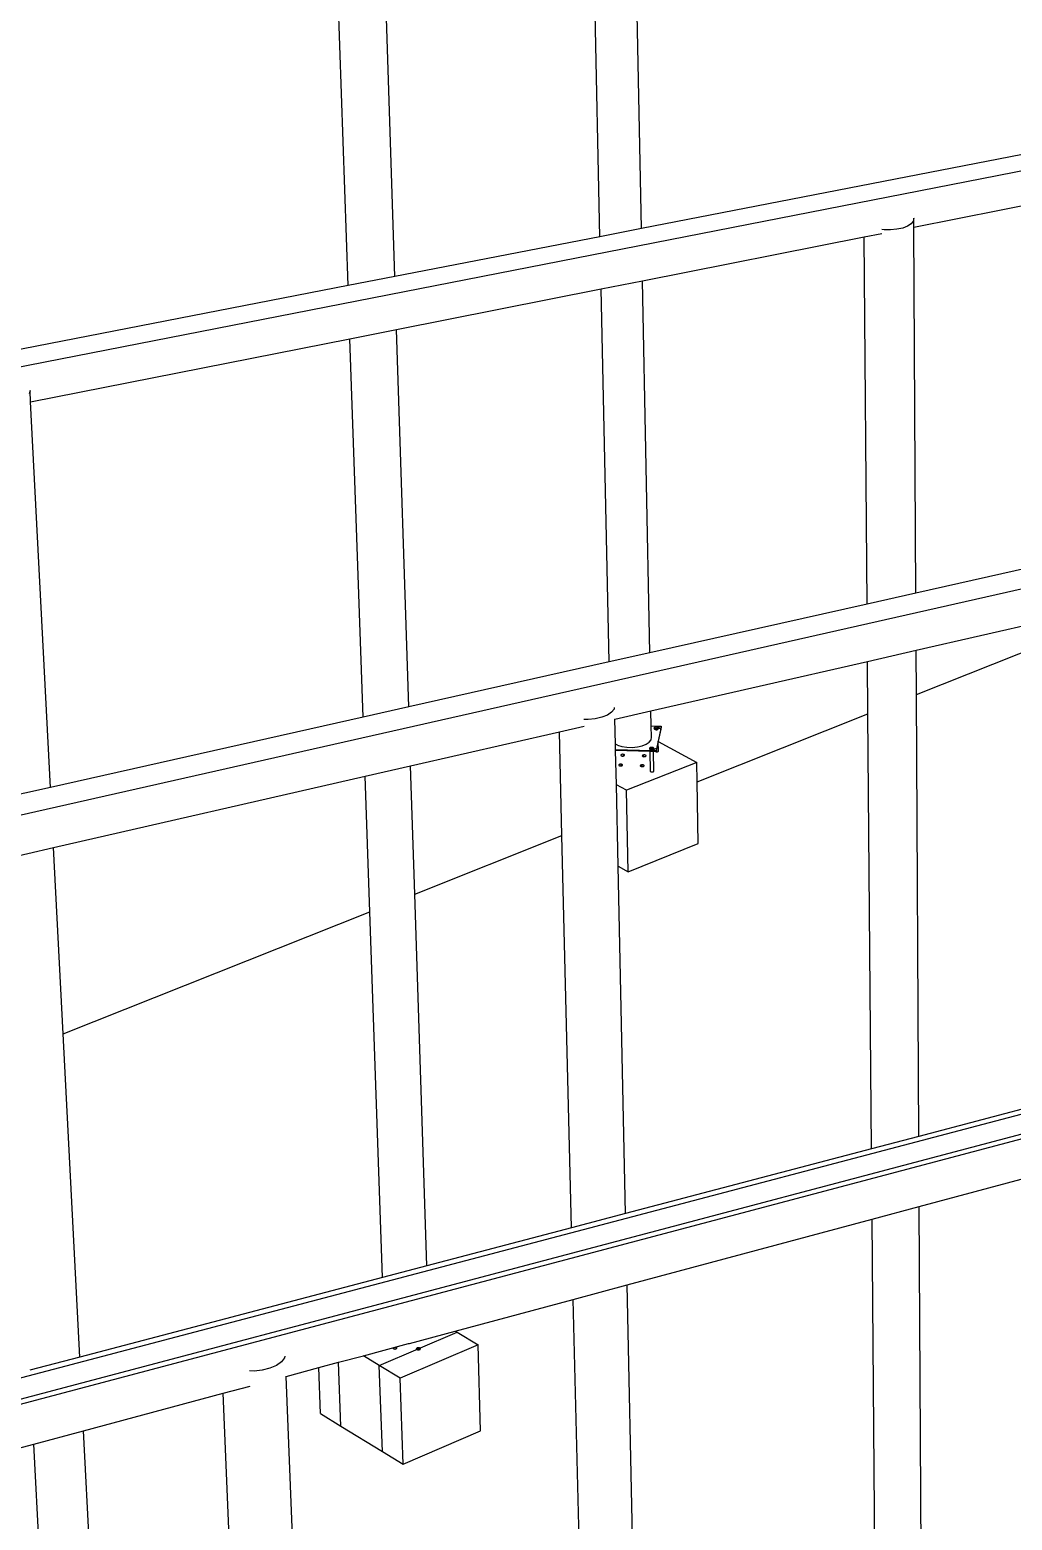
# Model space of a CAD drawing. Header units: inches. Extents: x -1339 to 1886, y -1058 to 789.
# Drawn here: x -289.6 to -3.5, y 100.8 to 534.7 of the extents above; entities that cross this region are included whole.
import ezdxf

# ---------------------------------------------------------------- set-up
doc = ezdxf.new("R2010")
doc.units = ezdxf.units.IN
doc.header["$MEASUREMENT"] = 0

msp = doc.modelspace()

# ---------------------------------------------------------------- linework, layer by layer
for p, q in [((915.18, 672.58), (-1068.49, 284.88)), ((1081.96, 616.43), (-913.68, 165.66)), ((1417.79, 592.48), (-732.59, 26.19)), ((-726.13, 21.22), (1424.03, 590.49)), ((1425.68, 589.96), (-724.43, 19.91)), ((-123.54, 474.48), (-125.5, 564.56)), ((-111.45, 476.83), (-113.21, 566.68)), ((-196.87, 460.24), (-200.05, 551.71)), ((-183.29, 462.88), (-186.24, 554.09)), ((27.21, 503.77), (-111.45, 476.83)), ((-32.16, 477.28), (27.14, 489.02)), ((-33.94, 477.52), (-35.36, 476.99)), ((-32.89, 478.2), (-33.94, 477.52)), ((-32.29, 478.96), (-32.89, 478.2)), ((-32.18, 479.75), (-32.29, 478.96)), ((-32.27, 479.94), (-32.18, 479.75)), ((-32.16, 477.28), (-32.18, 479.75)), ((-123.54, 474.48), (-183.29, 462.88)), ((-111.45, 476.83), (-123.54, 474.48)), ((-111.15, 461.64), (-46.62, 474.42)), ((-46.62, 474.42), (-41.41, 475.45)), ((-45.74, 367.51), (-46.62, 474.42)), ((-40.81, 476.5), (-41.42, 476.58)), ((-38.92, 476.46), (-40.81, 476.5)), ((-37.06, 476.63), (-38.92, 476.46)), ((-35.36, 476.99), (-37.06, 476.63)), ((-31.56, 370.69), (-32.16, 477.28)), ((-196.87, 460.24), (-328.72, 434.63)), ((-183.29, 462.88), (-196.87, 460.24)), ((-123.21, 459.25), (-111.15, 461.64)), ((-109.03, 353.31), (-111.15, 461.64)), ((-182.79, 447.46), (-123.21, 459.25)), ((-120.85, 350.65), (-123.21, 459.25)), ((-196.34, 444.78), (-182.79, 447.46)), ((-179.24, 337.55), (-182.79, 447.46)), ((-289.35, 426.36), (-196.34, 444.78)), ((-192.51, 334.57), (-196.34, 444.78)), ((-289.58, 429.79), (-289.51, 429.58)), ((-289.51, 429.58), (-289.76, 428.7)), ((-289.35, 426.36), (-289.51, 429.58)), ((-283.58, 314.13), (-289.35, 426.36)), ((26.63, 383.76), (-31.56, 370.69)), ((-31.56, 370.69), (-45.74, 367.51)), ((-45.74, 367.51), (-109.03, 353.31)), ((-31.46, 354.04), (26.56, 367.3)), ((-31.39, 341.18), (26.54, 364.21)), ((-109.03, 353.31), (-120.85, 350.65)), ((-45.6, 350.8), (-31.46, 354.04)), ((-31.39, 341.18), (-31.46, 354.04)), ((-120.85, 350.65), (-179.24, 337.55)), ((-108.69, 336.38), (-45.6, 350.8)), ((-45.48, 335.58), (-45.6, 350.8)), ((-30.66, 212.53), (-31.39, 341.18)), ((-192.51, 334.57), (-283.58, 314.13)), ((-179.24, 337.55), (-192.51, 334.57)), ((-122.99, 334.55), (-124.91, 334.11)), ((-121.37, 335.2), (-122.99, 334.55)), ((-120.15, 336.02), (-121.37, 335.2)), ((-119.44, 336.94), (-120.15, 336.02)), ((-119.36, 337.39), (-119.44, 336.94)), ((-119.18, 333.98), (-108.69, 336.38)), ((-108.61, 332.02), (-108.69, 336.38)), ((-95.25, 315.79), (-45.48, 335.58)), ((-44.44, 208.91), (-45.48, 335.58)), ((-178.68, 320.38), (-135.34, 330.29)), ((-135.34, 330.29), (-128.15, 331.93)), ((-134.61, 300.14), (-135.34, 330.29)), ((-127.01, 333.91), (-128.19, 333.94)), ((-124.91, 334.11), (-127.01, 333.91)), ((-119.28, 333.96), (-119.18, 333.98)), ((-119.02, 326.74), (-119.18, 333.98)), ((-108.61, 332.02), (-107.11, 331.97)), ((-108.54, 328.71), (-108.61, 332.02)), ((-107.7, 331.2), (-107.72, 331.16)), ((-107.71, 331.49), (-107.68, 331.55)), ((-107.7, 331.43), (-107.71, 331.49)), ((-107.7, 331.2), (-107.71, 331.49)), ((-107.66, 331.37), (-107.7, 331.43)), ((-107.7, 331.21), (-107.7, 331.2)), ((-107.7, 331.16), (-107.7, 331.2)), ((-107.7, 331.16), (-107.7, 331.17)), ((-107.7, 331.1), (-107.7, 331.16)), ((-107.66, 331.04), (-107.7, 331.1)), ((-107.68, 331.55), (-107.61, 331.61)), ((-107.59, 331.31), (-107.66, 331.37)), ((-107.62, 331.29), (-107.66, 331.25)), ((-107.66, 331.23), (-107.61, 331.28)), ((-107.58, 330.98), (-107.66, 331.04)), ((-107.58, 331.31), (-107.62, 331.29)), ((-107.61, 331.61), (-107.52, 331.66)), ((-107.61, 331.28), (-107.56, 331.3)), ((-107.58, 331.31), (-107.59, 331.31)), ((-107.56, 331.3), (-107.58, 331.31)), ((-107.48, 330.94), (-107.58, 330.98)), ((-107.49, 331.27), (-107.56, 331.3)), ((-107.52, 331.66), (-107.4, 331.69)), ((-107.36, 331.24), (-107.49, 331.27)), ((-107.36, 330.91), (-107.48, 330.94)), ((-107.4, 331.69), (-107.27, 331.72)), ((-107.23, 331.23), (-107.36, 331.24)), ((-107.22, 330.9), (-107.36, 330.91)), ((-107.27, 331.72), (-107.13, 331.72)), ((-107.09, 331.24), (-107.23, 331.23)), ((-107.08, 330.91), (-107.22, 330.9)), ((-107.22, 330.89), (-107.08, 330.9)), ((-106.76, 331.31), (-107.17, 331.15)), ((-107.13, 331.72), (-107.03, 331.71)), ((-107.11, 331.97), (-107.09, 331.81)), ((-107.11, 331.97), (-105.72, 331.93)), ((-107.09, 331.81), (-107.03, 331.71)), ((-106.95, 331.26), (-107.09, 331.24)), ((-106.95, 330.93), (-107.08, 330.91)), ((-107.08, 330.9), (-106.94, 330.92)), ((-105.85, 331.29), (-107.04, 325.33)), ((-107.03, 331.71), (-106.99, 331.71)), ((-106.99, 331.71), (-106.87, 331.68)), ((-106.84, 331.29), (-106.95, 331.26)), ((-106.83, 330.96), (-106.95, 330.93)), ((-106.94, 330.92), (-106.82, 330.96)), ((-106.87, 331.68), (-106.77, 331.64)), ((-106.79, 331.32), (-106.84, 331.29)), ((-106.74, 331.01), (-106.83, 330.96)), ((-106.82, 330.96), (-106.72, 331)), ((-106.79, 331.32), (-106.76, 331.31)), ((-106.77, 331.32), (-106.79, 331.32)), ((-106.77, 331.64), (-106.69, 331.58)), ((-106.74, 331.34), (-106.77, 331.32)), ((-106.75, 331.31), (-106.77, 331.32)), ((-106.76, 331.31), (-106.74, 331.29)), ((-106.75, 331.31), (-106.76, 331.31)), ((-106.74, 331.31), (-106.75, 331.31)), ((-106.68, 331.4), (-106.74, 331.34)), ((-106.74, 331.01), (-106.67, 331.07)), ((-106.72, 331), (-106.65, 331.06)), ((-106.69, 331.58), (-106.65, 331.52)), ((-106.68, 331.57), (-105.74, 331.94)), ((-106.65, 331.45), (-106.68, 331.4)), ((-106.67, 331.26), (-106.67, 331.26)), ((-106.64, 331.22), (-106.67, 331.26)), ((-106.67, 331.24), (-106.65, 331.19)), ((-106.64, 331.13), (-106.67, 331.07)), ((-106.65, 331.52), (-106.65, 331.46)), ((-106.65, 331.46), (-106.65, 331.45)), ((-106.65, 331.45), (-106.65, 331.46)), ((-106.65, 331.45), (-106.65, 331.45)), ((-106.65, 331.45), (-106.52, 331.4)), ((-106.64, 331.22), (-106.65, 331.45)), ((-106.65, 331.19), (-106.64, 331.13)), ((-106.65, 331.06), (-106.62, 331.13)), ((-106.63, 331.2), (-106.64, 331.22)), ((-106.64, 331.13), (-106.64, 331.22)), ((-106.62, 331.13), (-106.63, 331.2)), ((-105.85, 331.13), (-106.55, 327.58)), ((-106.52, 331.4), (-106.2, 331.33)), ((-106.2, 331.33), (-105.85, 331.29)), ((-105.72, 331.93), (-105.85, 331.29)), ((-105.72, 331.77), (-105.85, 331.13)), ((-105.85, 331.13), (-105.85, 331.29)), ((-105.72, 331.77), (-105.72, 331.93)), ((-118.99, 325.04), (-119.02, 326.74)), ((-118.43, 326.43), (-119.02, 326.74)), ((-118.43, 326.43), (-117.16, 326.04)), ((-117.16, 326.04), (-115.7, 325.82)), ((-115.7, 325.82), (-114.16, 325.79)), ((-114.16, 325.79), (-112.64, 325.93)), ((-112.64, 325.93), (-111.24, 326.26)), ((-111.24, 326.26), (-110.06, 326.73)), ((-110.06, 326.73), (-109.18, 327.33)), ((-109.18, 327.33), (-108.67, 328)), ((-109.03, 325.63), (-109, 325.69)), ((-109.02, 325.3), (-109.03, 325.63)), ((-109.02, 325.56), (-109.03, 325.63)), ((-108.98, 325.5), (-109.02, 325.56)), ((-109, 325.69), (-108.93, 325.75)), ((-108.91, 325.45), (-108.98, 325.5)), ((-108.93, 325.75), (-108.84, 325.8)), ((-108.84, 325.8), (-108.72, 325.83)), ((-108.72, 325.83), (-108.58, 325.85)), ((-108.67, 328), (-108.54, 328.71)), ((-108.58, 325.85), (-108.44, 325.86)), ((-108.44, 325.86), (-108.31, 325.85)), ((-108.31, 325.85), (-108.18, 325.82)), ((-108.18, 325.82), (-108.08, 325.77)), ((-108.08, 325.46), (-108.1, 325.45)), ((-108.06, 325.45), (-108.09, 325.46)), ((-108.08, 325.77), (-108.01, 325.72)), ((-108.06, 325.48), (-108.08, 325.46)), ((-108.07, 325.46), (-108.08, 325.46)), ((-107.99, 325.53), (-108.06, 325.48)), ((-108.01, 325.72), (-107.97, 325.66)), ((-107.96, 325.6), (-107.99, 325.53)), ((-107.97, 325.66), (-107.96, 325.6)), ((-107.96, 325.35), (-107.96, 325.6)), ((-106.57, 327.48), (-107.04, 325.17)), ((-106.55, 327.58), (-106.57, 327.48)), ((-106.57, 327.48), (-106.55, 327.46)), ((-106.55, 327.46), (-106.55, 327.58)), ((-106.55, 327.46), (-95.35, 321.42)), ((-106.5, 324.74), (-106.55, 327.46)), ((-108.56, 324.73), (-118.99, 325.04)), ((-118.98, 324.88), (-118.99, 325.04)), ((-109.03, 324.58), (-118.98, 324.88)), ((-118.77, 314.89), (-118.98, 324.88)), ((-117.42, 323.59), (-117.45, 323.53)), ((-117.45, 323.53), (-117.45, 323.46)), ((-117.45, 323.46), (-117.41, 323.4)), ((-117.35, 323.65), (-117.42, 323.59)), ((-117.41, 323.4), (-117.33, 323.35)), ((-117.26, 323.7), (-117.35, 323.65)), ((-117.33, 323.35), (-117.22, 323.3)), ((-117.13, 323.74), (-117.26, 323.7)), ((-117.22, 323.3), (-117.1, 323.27)), ((-117, 323.76), (-117.13, 323.74)), ((-117.1, 323.27), (-116.96, 323.26)), ((-116.85, 323.77), (-117, 323.76)), ((-116.96, 323.26), (-116.81, 323.26)), ((-116.9, 323.51), (-116.55, 323.32)), ((-116.71, 323.75), (-116.85, 323.77)), ((-116.81, 323.26), (-116.67, 323.28)), ((-116.58, 323.72), (-116.71, 323.75)), ((-116.67, 323.28), (-116.55, 323.32)), ((-116.48, 323.68), (-116.58, 323.72)), ((-116.55, 323.32), (-116.45, 323.37)), ((-116.4, 323.63), (-116.48, 323.68)), ((-116.45, 323.37), (-116.39, 323.43)), ((-116.36, 323.56), (-116.4, 323.63)), ((-116.39, 323.43), (-116.35, 323.5)), ((-116.35, 323.5), (-116.36, 323.56)), ((-95.35, 321.42), (-115.84, 313.3)), ((-111.18, 323.41), (-111.22, 323.34)), ((-111.22, 323.34), (-111.21, 323.28)), ((-111.21, 323.28), (-111.17, 323.21)), ((-111.12, 323.47), (-111.18, 323.41)), ((-111.17, 323.21), (-111.09, 323.16)), ((-111.02, 323.52), (-111.12, 323.47)), ((-111.09, 323.16), (-110.67, 323.33)), ((-111.09, 323.16), (-110.99, 323.11)), ((-110.9, 323.55), (-111.02, 323.52)), ((-110.99, 323.11), (-110.86, 323.09)), ((-110.76, 323.58), (-110.9, 323.55)), ((-110.86, 323.09), (-110.72, 323.07)), ((-110.62, 323.58), (-110.76, 323.58)), ((-110.72, 323.07), (-110.57, 323.08)), ((-110.48, 323.57), (-110.62, 323.58)), ((-110.57, 323.08), (-110.44, 323.1)), ((-110.35, 323.54), (-110.48, 323.57)), ((-110.44, 323.1), (-110.31, 323.14)), ((-110.24, 323.49), (-110.35, 323.54)), ((-110.31, 323.14), (-110.22, 323.19)), ((-110.17, 323.44), (-110.24, 323.49)), ((-110.22, 323.19), (-110.15, 323.24)), ((-110.12, 323.38), (-110.17, 323.44)), ((-110.15, 323.24), (-110.12, 323.31)), ((-110.12, 323.31), (-110.12, 323.38)), ((-109.05, 325.31), (-109.04, 325.24)), ((-109.01, 325.36), (-109.04, 325.3)), ((-109.04, 325.24), (-109, 325.18)), ((-108.55, 324.57), (-109.03, 324.58)), ((-109.03, 324.58), (-108.92, 318.9)), ((-109.02, 325.3), (-108.99, 325.36)), ((-109.01, 325.23), (-109.02, 325.3)), ((-108.98, 325.39), (-109.01, 325.36)), ((-108.97, 325.17), (-109.01, 325.23)), ((-109, 325.18), (-108.92, 325.12)), ((-108.99, 325.36), (-108.98, 325.37)), ((-108.97, 325.17), (-108.9, 325.12)), ((-108.92, 325.12), (-108.82, 325.08)), ((-108.8, 325.41), (-108.91, 325.45)), ((-108.9, 325.12), (-108.8, 325.08)), ((-108.82, 325.08), (-108.69, 325.05)), ((-108.68, 325.38), (-108.8, 325.41)), ((-108.8, 325.08), (-108.67, 325.05)), ((-108.69, 325.05), (-108.55, 325.03)), ((-108.54, 325.37), (-108.68, 325.38)), ((-108.67, 325.05), (-108.54, 325.04)), ((-108.48, 324.89), (-108.56, 324.73)), ((-108.55, 324.57), (-108.56, 324.73)), ((-107.17, 324.69), (-108.56, 324.73)), ((-108.55, 325.03), (-108.54, 325.04)), ((-107.93, 324.55), (-108.55, 324.57)), ((-108.4, 325.37), (-108.54, 325.37)), ((-108.54, 325.04), (-108.4, 325.04)), ((-108.54, 325.03), (-108.39, 325.03)), ((-108.31, 325.04), (-108.48, 324.89)), ((-108.27, 325.39), (-108.4, 325.37)), ((-108.28, 325.06), (-108.4, 325.04)), ((-108.39, 325.03), (-108.26, 325.05)), ((-108.28, 325.06), (-108.31, 325.04)), ((-108.28, 325.06), (-108.26, 325.06)), ((-108.15, 325.43), (-108.27, 325.39)), ((-108.26, 325.06), (-108.14, 325.1)), ((-108.26, 325.05), (-108.13, 325.09)), ((-108.1, 325.45), (-108.15, 325.43)), ((-108.08, 325.44), (-108.15, 325.41)), ((-107.96, 325.26), (-108.15, 325.26)), ((-108.06, 325.17), (-108.15, 325.13)), ((-108.05, 325.14), (-108.14, 325.1)), ((-108.13, 325.09), (-108.03, 325.14)), ((-108.1, 325.45), (-108.08, 325.44)), ((-108.07, 325.45), (-108.08, 325.44)), ((-108.08, 325.44), (-108, 325.39)), ((-107.99, 325.4), (-108.07, 325.46)), ((-108.06, 325.45), (-108.07, 325.45)), ((-107.99, 325.4), (-108.06, 325.45)), ((-108, 325.19), (-108.06, 325.17)), ((-108.05, 325.14), (-108, 325.19)), ((-108.04, 325.16), (-108.05, 325.17)), ((-108.05, 325.14), (-108.04, 325.15)), ((-108.04, 325.15), (-108, 325.19)), ((-108.03, 325.16), (-108.04, 325.16)), ((-108.02, 325.15), (-108.03, 325.16)), ((-108.03, 325.14), (-108.02, 325.15)), ((-108.02, 325.15), (-107.97, 325.2)), ((-107.17, 324.69), (-108.02, 325.15)), ((-108, 325.39), (-107.96, 325.33)), ((-107.75, 325.26), (-108, 325.19)), ((-108, 325.19), (-107.97, 325.21)), ((-107.98, 325.2), (-108, 325.19)), ((-108, 325.19), (-108, 325.19)), ((-107.99, 325.4), (-107.96, 325.35)), ((-107.98, 325.39), (-107.99, 325.4)), ((-107.94, 325.33), (-107.98, 325.39)), ((-107.96, 325.26), (-107.98, 325.2)), ((-107.97, 325.21), (-107.94, 325.27)), ((-107.97, 325.2), (-107.94, 325.26)), ((-107.95, 325.34), (-107.96, 325.35)), ((-107.95, 325.27), (-107.96, 325.35)), ((-107.96, 325.33), (-107.95, 325.27)), ((-107.95, 325.27), (-107.96, 325.26)), ((-107.94, 325.27), (-107.95, 325.34)), ((-107.93, 325.26), (-107.94, 325.33)), ((-107.94, 325.26), (-107.93, 325.26)), ((-107.94, 325.26), (-107.94, 325.26)), ((-107.82, 318.87), (-107.93, 324.55)), ((-107.31, 324.53), (-107.93, 324.55)), ((-107.4, 325.32), (-107.75, 325.26)), ((-107.04, 325.33), (-107.4, 325.32)), ((-107.31, 324.53), (-107.24, 324.51)), ((-107.16, 324.53), (-107.31, 324.53)), ((-107.24, 324.51), (-107.1, 324.5)), ((-107.04, 325.33), (-107.17, 324.69)), ((-107.16, 324.53), (-107.17, 324.69)), ((-107.07, 325.01), (-107.16, 324.53)), ((-107.1, 324.5), (-106.95, 324.51)), ((-107.04, 325.17), (-107.07, 325.01)), ((-107, 325.01), (-107.07, 325.01)), ((-107.04, 325.17), (-107.04, 325.33)), ((-106.96, 325), (-107, 325.01)), ((-106.95, 324.51), (-106.82, 324.53)), ((-106.82, 324.53), (-106.7, 324.56)), ((-106.7, 324.56), (-106.6, 324.61)), ((-106.55, 324.87), (-106.6, 324.91)), ((-106.6, 324.61), (-106.53, 324.67)), ((-106.5, 324.8), (-106.55, 324.87)), ((-106.53, 324.67), (-106.5, 324.74)), ((-106.5, 324.74), (-106.5, 324.8)), ((-95.25, 315.79), (-95.35, 321.42)), ((-282.68, 296.61), (-191.91, 317.36)), ((-191.91, 317.36), (-178.68, 320.38)), ((-190.54, 277.9), (-191.91, 317.36)), ((-177.48, 283.09), (-178.68, 320.38)), ((-118.01, 320.71), (-118.04, 320.65)), ((-118.04, 320.65), (-118.04, 320.58)), ((-118.04, 320.58), (-118, 320.52)), ((-117.94, 320.77), (-118.01, 320.71)), ((-118, 320.52), (-117.92, 320.46)), ((-117.85, 320.82), (-117.94, 320.77)), ((-117.92, 320.46), (-117.81, 320.42)), ((-117.72, 320.86), (-117.85, 320.82)), ((-117.81, 320.42), (-117.69, 320.39)), ((-117.59, 320.88), (-117.72, 320.86)), ((-117.69, 320.39), (-117.55, 320.38)), ((-117.44, 320.89), (-117.59, 320.88)), ((-117.55, 320.38), (-117.4, 320.38)), ((-117.49, 320.63), (-117.07, 320.8)), ((-117.3, 320.87), (-117.44, 320.89)), ((-117.4, 320.38), (-117.26, 320.4)), ((-117.17, 320.84), (-117.3, 320.87)), ((-117.26, 320.4), (-117.14, 320.44)), ((-117.07, 320.8), (-117.17, 320.84)), ((-117.14, 320.44), (-117.04, 320.49)), ((-116.99, 320.74), (-117.07, 320.8)), ((-117.04, 320.49), (-116.97, 320.55)), ((-116.95, 320.68), (-116.99, 320.74)), ((-116.97, 320.55), (-116.94, 320.62)), ((-116.94, 320.62), (-116.95, 320.68)), ((-111.77, 320.53), (-111.8, 320.46)), ((-111.8, 320.46), (-111.79, 320.39)), ((-111.79, 320.39), (-111.75, 320.33)), ((-111.7, 320.59), (-111.77, 320.53)), ((-111.75, 320.33), (-111.67, 320.28)), ((-111.6, 320.64), (-111.7, 320.59)), ((-111.67, 320.28), (-111.57, 320.23)), ((-111.48, 320.67), (-111.6, 320.64)), ((-111.6, 320.64), (-111.25, 320.44)), ((-111.57, 320.23), (-111.44, 320.2)), ((-111.34, 320.69), (-111.48, 320.67)), ((-111.44, 320.2), (-111.3, 320.19)), ((-111.2, 320.7), (-111.34, 320.69)), ((-111.3, 320.19), (-111.15, 320.19)), ((-111.05, 320.69), (-111.2, 320.7)), ((-111.15, 320.19), (-111.02, 320.22)), ((-110.93, 320.66), (-111.05, 320.69)), ((-111.02, 320.22), (-110.89, 320.25)), ((-110.82, 320.61), (-110.93, 320.66)), ((-110.89, 320.25), (-110.79, 320.3)), ((-110.74, 320.56), (-110.82, 320.61)), ((-110.79, 320.3), (-110.73, 320.36)), ((-110.7, 320.49), (-110.74, 320.56)), ((-110.73, 320.36), (-110.7, 320.43)), ((-110.7, 320.43), (-110.7, 320.49)), ((-108.92, 318.83), (-108.92, 318.9)), ((-108.87, 318.77), (-108.92, 318.83)), ((-108.87, 318.77), (-108.8, 318.72)), ((-108.8, 318.72), (-108.69, 318.67)), ((-108.69, 318.67), (-108.56, 318.64)), ((-108.56, 318.64), (-108.42, 318.63)), ((-108.42, 318.63), (-108.28, 318.63)), ((-108.28, 318.63), (-108.14, 318.66)), ((-108.14, 318.66), (-108.02, 318.69)), ((-108.02, 318.69), (-107.97, 318.72)), ((-107.97, 318.72), (-107.92, 318.74)), ((-107.92, 318.74), (-107.85, 318.8)), ((-107.82, 318.93), (-107.85, 318.98)), ((-107.85, 318.8), (-107.82, 318.87)), ((-107.82, 318.87), (-107.82, 318.93)), ((-283.58, 314.13), (-298.6, 310.76)), ((-115.84, 313.3), (-118.77, 314.89)), ((-118.26, 291.2), (-118.77, 314.89)), ((-115.34, 289.59), (-115.84, 313.3)), ((-94.94, 297.78), (-95.25, 315.79)), ((-177.48, 283.09), (-134.61, 300.14)), ((-131.82, 185.93), (-134.61, 300.14)), ((-297.65, 293.18), (-282.68, 296.61)), ((-279.9, 242.37), (-282.68, 296.61)), ((-115.34, 289.59), (-94.94, 297.78)), ((-118.26, 291.2), (-115.34, 289.59)), ((-116.08, 190.07), (-118.26, 291.2)), ((-173.98, 174.84), (-177.48, 283.09)), ((-279.9, 242.37), (-190.54, 277.9)), ((-186.84, 171.46), (-190.54, 277.9)), ((-275.06, 148.26), (-279.9, 242.37)), ((12.74, 223.95), (-30.66, 212.53)), ((-30.55, 192.07), (67.99, 218.49)), ((-44.44, 208.91), (-116.08, 190.07)), ((-30.66, 212.53), (-44.44, 208.91)), ((-44.27, 188.39), (-30.55, 192.07)), ((-29.88, 74.3), (-30.55, 192.07)), ((-116.08, 190.07), (-131.82, 185.93)), ((-115.64, 169.26), (-44.27, 188.39)), ((-43.4, 81.88), (-44.27, 188.39)), ((-131.82, 185.93), (-173.98, 174.84)), ((-173.98, 174.84), (-186.84, 171.46)), ((-186.84, 171.46), (-275.06, 148.26)), ((-131.31, 165.06), (-115.64, 169.26)), ((-112.04, 1.82), (-115.64, 169.26)), ((-165.68, 155.84), (-131.31, 165.06)), ((-127.2, -2.87), (-131.31, 165.06)), ((-192.45, 148.67), (-179.28, 152.2)), ((-187.8, 145.84), (-165.12, 155.5)), ((-179.28, 152.2), (-179.03, 152.26)), ((-179.28, 152.2), (-179.18, 152.22)), ((-179.18, 152.22), (-179.04, 152.26)), ((-179.04, 152.26), (-179.03, 152.26)), ((-179.03, 152.26), (-165.68, 155.84)), ((-165.68, 155.84), (-165.12, 155.5)), ((-165.12, 155.5), (-159.03, 151.85)), ((-275.06, 148.26), (-289.6, 144.44)), ((-215.45, 148), (-216.33, 146.84)), ((-215.33, 148.57), (-215.45, 148)), ((-199.65, 146.74), (-192.45, 148.67)), ((-187.8, 145.84), (-192.45, 148.67)), ((-183.82, 150.98), (-183.85, 150.93)), ((-183.85, 150.93), (-183.85, 150.85)), ((-183.85, 150.85), (-183.8, 150.77)), ((-183.8, 150.77), (-183.72, 150.71)), ((-183.72, 150.71), (-183.61, 150.65)), ((-183.61, 150.65), (-183.47, 150.62)), ((-183.47, 150.62), (-183.32, 150.6)), ((-183.32, 150.6), (-183.16, 150.61)), ((-183.25, 150.91), (-182.78, 151.11)), ((-183.16, 150.61), (-183.01, 150.63)), ((-182.89, 151.16), (-183.03, 151.19)), ((-183.01, 150.63), (-182.87, 150.68)), ((-182.78, 151.11), (-182.89, 151.16)), ((-182.87, 150.68), (-182.76, 150.74)), ((-182.69, 151.04), (-182.78, 151.11)), ((-182.76, 150.74), (-182.69, 150.81)), ((-182.65, 150.97), (-182.69, 151.04)), ((-182.69, 150.81), (-182.65, 150.89)), ((-182.65, 150.89), (-182.65, 150.97)), ((-159.03, 151.85), (-181.73, 142.15)), ((-177, 150.78), (-177.03, 150.7)), ((-177.03, 150.7), (-177.03, 150.62)), ((-177.03, 150.62), (-176.99, 150.55)), ((-176.92, 150.85), (-177, 150.78)), ((-176.99, 150.55), (-176.9, 150.48)), ((-176.81, 150.91), (-176.92, 150.85)), ((-176.9, 150.48), (-176.79, 150.43)), ((-176.68, 150.96), (-176.81, 150.91)), ((-176.81, 150.91), (-176.43, 150.68)), ((-176.79, 150.43), (-176.65, 150.4)), ((-176.52, 150.98), (-176.68, 150.96)), ((-176.65, 150.4), (-176.5, 150.38)), ((-176.37, 150.99), (-176.52, 150.98)), ((-176.5, 150.38), (-176.34, 150.38)), ((-176.21, 150.97), (-176.37, 150.99)), ((-176.34, 150.38), (-176.19, 150.41)), ((-176.07, 150.94), (-176.21, 150.97)), ((-176.19, 150.41), (-176.05, 150.45)), ((-175.96, 150.88), (-176.07, 150.94)), ((-176.05, 150.45), (-175.94, 150.51)), ((-175.88, 150.82), (-175.96, 150.88)), ((-175.94, 150.51), (-175.87, 150.59)), ((-175.83, 150.74), (-175.88, 150.82)), ((-175.87, 150.59), (-175.83, 150.66)), ((-175.83, 150.66), (-175.83, 150.74)), ((-158.29, 126.83), (-159.03, 151.85)), ((-224.28, 144.18), (-225.63, 144.21)), ((-221.88, 144.43), (-224.28, 144.18)), ((-219.65, 144.99), (-221.88, 144.43)), ((-217.76, 145.81), (-219.65, 144.99)), ((-216.33, 146.84), (-217.76, 145.81)), ((-214.93, 142.64), (-205.45, 145.18)), ((-205.45, 145.18), (-199.65, 146.74)), ((-204.94, 131.86), (-205.45, 145.18)), ((-198.96, 128.18), (-199.65, 146.74)), ((-186.92, 120.78), (-187.8, 145.84)), ((-181.73, 142.15), (-187.8, 145.84)), ((-233.32, 137.71), (-225.45, 139.82)), ((-215.09, 142.6), (-214.93, 142.64)), ((-208.08, -27.86), (-214.93, 142.64)), ((-180.88, 117.06), (-181.73, 142.15)), ((-273.96, 126.82), (-233.32, 137.71)), ((-225.86, -33.36), (-233.32, 137.71)), ((-204.94, 131.86), (-198.96, 128.18)), ((-288.44, 122.94), (-273.96, 126.82)), ((-265.94, -29.43), (-273.96, 126.82)), ((-198.96, 128.18), (-186.92, 120.78)), ((-180.88, 117.06), (-158.29, 126.83)), ((-402.52, 92.35), (-288.44, 122.94)), ((-280.22, -28.92), (-288.44, 122.94)), ((-186.92, 120.78), (-180.88, 117.06))]:
    msp.add_line(p, q)

doc.saveas('drawing.dxf')
